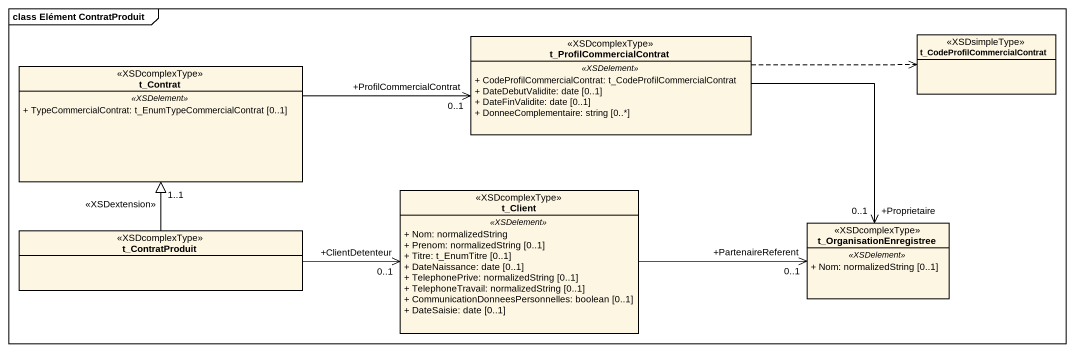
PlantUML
@startuml
mainframe class Elément ContratProduit
hide circle
hide empty members
skinparam classAttributeIconSize 0
class t_ProfilCommercialContrat <<XSDcomplexType>> {
  .. <<XSDelement>> ..
  + CodeProfilCommercialContrat: t_CodeProfilCommercialContrat
  + DateDebutValidite: date [0..1]
  + DateFinValidite: date [0..1]
  + DonneeComplementaire: string [0..*]
}
class "t_CodeProfilCommercialContrat" as t_CodeProfilCommercialContra <<XSDsimpleType>>
class t_Contrat <<XSDcomplexType>> {
  .. <<XSDelement>> ..
  + TypeCommercialContrat: t_EnumTypeCommercialContrat [0..1]
}
class t_Client <<XSDcomplexType>> {
  .. <<XSDelement>> ..
  + Nom: normalizedString
  + Prenom: normalizedString [0..1]
  + Titre: t_EnumTitre [0..1]
  + DateNaissance: date [0..1]
  + TelephonePrive: normalizedString [0..1]
  + TelephoneTravail: normalizedString [0..1]
  + CommunicationDonneesPersonnelles: boolean [0..1]
  + DateSaisie: date [0..1]
}
class t_OrganisationEnregistree <<XSDcomplexType>> {
  .. <<XSDelement>> ..
  + Nom: normalizedString [0..1]
}
class t_ContratProduit <<XSDcomplexType>>
t_ProfilCommercialContrat .right.> t_CodeProfilCommercialContra
t_ProfilCommercialContrat --> "+Proprietaire\n0..1" t_OrganisationEnregistree
t_Contrat -right-> "+ProfilCommercialContrat\n0..1" t_ProfilCommercialContrat
t_Client -right-> "+PartenaireReferent\n0..1" t_OrganisationEnregistree
t_ContratProduit -up-|> "1..1" t_Contrat : <<XSDextension>>
t_ContratProduit -right-> "+ClientDetenteur\n0..1" t_Client
@enduml
